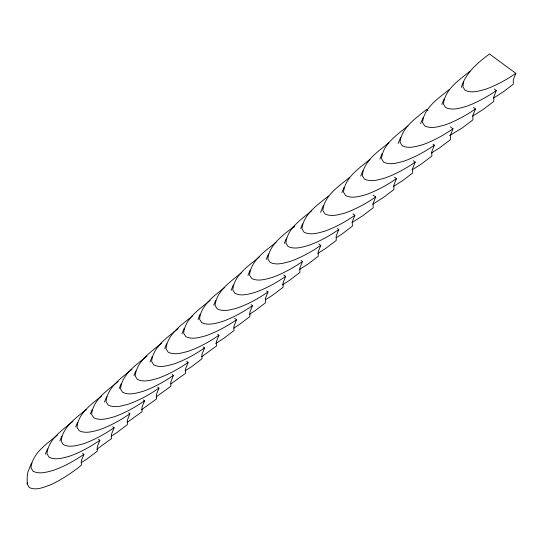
<?xml version="1.0" encoding="UTF-8"?>
<svg xmlns="http://www.w3.org/2000/svg" width="543" height="543" viewBox="0 0 543 543"><rect width="100%" height="100%" fill="white"/><g stroke="black" fill="none" stroke-linecap="round" stroke-linejoin="round"><path stroke-width="0.81" d="M57.524 435.004C46.942 443.76 32.458 452.984 30.992 467.869L33.13 471.276C39.612 474.528 46.922 472.05 53.465 470.319C64.325 466.464 74.432 460.851 83.907 454.342L82.59 453.371M72.823 421.443C62.418 430.036 48.354 439.199 46.956 453.792L49.087 457.199C55.569 460.45 62.879 457.973 69.423 456.242C80.283 452.387 90.396 446.774 99.871 440.264L98.548 439.294M86.385 409.408C76.169 417.839 62.513 426.941 61.183 441.242L63.314 444.649C69.796 447.9 77.106 445.423 83.649 443.692C94.509 439.837 104.623 434.224 114.098 427.714L112.774 426.744M101.541 395.976C91.516 404.243 78.267 413.277 76.997 427.287L79.129 430.701C85.611 433.952 92.921 431.475 99.471 429.744C110.324 425.888 120.437 420.275 129.913 413.759L128.596 412.795M118.17 381.519C107.582 390.274 93.097 399.492 91.638 414.377L93.769 417.784C100.251 421.035 107.562 418.558 114.105 416.827C124.965 412.972 135.078 407.359 144.553 400.849L143.23 399.879M131.929 369.308C121.523 377.894 107.46 387.064 106.061 401.657L108.193 405.064C114.675 408.316 121.985 405.838 128.528 404.107C139.388 400.252 149.501 394.639 158.977 388.13L157.653 387.159M147.044 356.045C136.463 364.801 121.978 374.018 120.512 388.903L122.65 392.311C129.125 395.562 136.442 393.084 142.985 391.354C153.845 387.505 163.952 381.885 173.427 375.376L172.111 374.412M161.712 343.101C151.13 351.857 136.646 361.081 135.187 375.966L137.318 379.374C143.8 382.625 151.11 380.148 157.653 378.417C168.513 374.561 178.627 368.948 188.102 362.439L186.778 361.468M178.152 328.603C167.563 337.359 153.085 346.583 151.619 361.468L153.75 364.876C160.233 368.127 167.549 365.649 174.093 363.919C184.953 360.063 195.059 354.45 204.535 347.941L203.218 346.97M192.555 315.904C181.966 324.66 167.488 333.877 166.022 348.762L168.154 352.169C174.636 355.421 181.953 352.943 188.496 351.212C199.356 347.357 209.462 341.744 218.938 335.235L217.621 334.264M210.168 300.367C199.58 309.123 185.095 318.341 183.636 333.226L185.767 336.633C192.249 339.884 199.559 337.407 206.102 335.676C216.962 331.827 227.076 326.214 236.551 319.698L234.569 318.252M224.761 287.356C214.539 295.779 200.89 304.881 199.552 319.182L201.691 322.59C208.173 325.841 215.483 323.363 222.026 321.632C232.886 317.784 242.992 312.171 252.468 305.655L251.151 304.691M241.608 272.634C231.026 281.389 216.542 290.607 215.076 305.492L217.214 308.899C223.696 312.15 231.006 309.673 237.549 307.942C248.409 304.087 258.516 298.474 267.998 291.964L266.674 290.994M259.276 257.049C248.687 265.805 234.209 275.023 232.743 289.908L234.875 293.315C241.357 296.566 248.667 294.089 255.217 292.365C266.07 288.509 276.183 282.896 285.659 276.38L283.677 274.934M276.088 242.219C265.507 250.975 251.022 260.192 249.556 275.077L251.694 278.484C258.169 281.736 265.486 279.258 272.029 277.527C282.889 273.679 292.996 268.059 302.471 261.55L301.155 260.586M293.817 227.503L294.394 226.071C283.806 234.827 269.328 244.045 267.862 258.93L269.993 262.337C276.475 265.588 283.792 263.111 290.335 261.387C301.189 257.531 311.302 251.918 320.777 245.402L318.802 243.956M311.743 210.698C301.338 219.291 287.274 228.454 285.876 243.047L288.007 246.454C294.489 249.705 301.799 247.228 308.343 245.497C319.203 241.642 329.309 236.029 338.791 229.519L337.468 228.549M328.501 195.989C317.913 204.745 303.435 213.962 301.969 228.847L304.1 232.255C310.582 235.506 317.893 233.028 324.442 231.298C335.296 227.449 345.409 221.829 354.884 215.32L352.902 213.867M349.325 177.615C338.737 186.371 324.259 195.595 322.793 210.48L324.924 213.888C331.406 217.139 338.723 214.661 345.267 212.931C356.12 209.075 366.233 203.462 375.708 196.953L373.068 195.018M370.055 159.33C359.473 168.086 344.988 177.31 343.522 192.188L345.66 195.602C352.142 198.853 359.452 196.376 365.996 194.645C376.856 190.79 386.962 185.177 396.444 178.661L394.462 177.215M388.802 142.795C378.22 151.551 363.735 160.769 362.269 175.654L364.407 179.061C370.889 182.312 378.2 179.835 384.743 178.104C395.603 174.255 405.709 168.642 415.191 162.126L413.209 160.68M408.017 125.847C397.428 134.603 382.951 143.827 381.485 158.705L383.616 162.119C390.098 165.371 397.408 162.893 403.958 161.162C414.811 157.307 424.925 151.694 434.4 145.185L433.083 144.214M427.918 110.426L426.601 109.455C416.013 118.211 401.528 127.435 400.069 142.314L402.2 145.728C408.682 148.979 415.992 146.501 422.542 144.771C433.395 140.915 443.509 135.302 452.984 128.786L450.344 126.858M449.075 89.636C438.486 98.392 424.002 107.609 422.542 122.494L424.674 125.901C431.156 129.153 438.466 126.675 445.009 124.944C455.869 121.096 465.982 115.476 475.458 108.967L473.476 107.514M469.96 71.208C459.378 79.964 444.893 89.181 443.434 104.066L445.565 107.473C452.047 110.724 459.358 108.247 465.901 106.516C476.761 102.668 486.874 97.048 496.35 90.538L494.368 89.086M463.505 81.878L462.935 86.866L465.066 90.274C471.548 93.525 478.858 91.048 485.408 89.317C496.261 85.461 506.375 79.848 515.85 73.339L489.467 54.001C477.704 62.642 465.813 72.85 461.34 87.267M83.907 454.342L81.321 460.79L81.375 465.215C71.71 472.973 61.352 479.91 50.037 485.035C43.501 487.295 36.143 490.743 29.329 487.587L27.238 483.996L27.435 482.415M31.569 462.88L27.856 472.125L27.15 477.44L27.238 483.996M45.361 454.192L47.526 448.803M59.9 440.875L61.753 436.253M75.715 426.927L77.568 422.298M90.355 414.01L92.208 409.388M104.466 402.058L106.632 396.668M119.229 388.537L121.089 383.915M99.871 440.264L97.278 446.719L97.333 451.138L86.826 459.1L81.124 462.704M133.897 375.6L135.757 370.978M114.098 427.714L111.505 434.169L111.566 438.588L96.783 449.251M150.024 361.869L152.196 356.48M129.913 413.759L127.32 420.214L127.381 424.64L116.874 432.601L111.172 436.205M164.739 348.396L166.599 343.773M144.553 400.849L141.961 407.304L142.022 411.723L127.238 422.393M158.977 388.13L156.384 394.578L156.438 399.003L141.655 409.666M182.041 333.633L184.206 328.237M173.427 375.376L170.835 381.831L170.896 386.249L156.112 396.919M197.964 319.589L200.129 314.193M188.102 362.439L185.509 368.887L185.563 373.312L170.78 383.976M213.793 305.125L215.652 300.503M204.535 347.941L201.942 354.389L202.003 358.814L191.496 366.776L185.082 370.835M231.148 290.315L233.314 284.919M218.938 335.235L216.345 341.69L216.406 346.108L201.623 356.778M247.968 275.484L250.133 270.088M236.551 319.698L233.958 326.153L234.013 330.572L223.512 338.54L215.673 343.495M266.267 259.337L268.432 253.941M252.468 305.655L249.882 312.11L249.936 316.528L239.429 324.49L233.728 328.101M284.281 243.447L286.446 238.058M267.998 291.964L265.405 298.419L265.459 302.838L254.952 310.8L249.251 314.404M300.686 228.481L302.539 223.859M285.659 276.38L283.066 282.835L283.127 287.254L272.62 295.222L265.493 299.729M320.58 212.428L323.363 205.492M302.471 261.55L299.885 268.004L299.94 272.423L289.433 280.385L282.306 284.892M320.777 245.402L318.184 251.857L318.246 256.276L307.738 264.244L299.186 269.654M341.934 192.595L344.099 187.199M338.791 229.519L336.198 235.967L336.253 240.393L325.746 248.355L317.906 253.309M360.681 176.061L362.846 170.665M354.884 215.32L352.292 221.775L352.353 226.193L341.846 234.155L336.144 237.766M379.89 159.113L382.055 153.717M375.708 196.953L373.116 203.401L373.177 207.826L362.67 215.788L351.979 222.549M398.162 143.495L400.639 137.325M396.444 178.661L393.851 185.115L393.906 189.541L383.399 197.503L372.708 204.263M420.635 123.668L423.112 117.505M415.191 162.126L412.599 168.581L412.653 173L402.146 180.962L393.594 186.371M441.839 104.473L444.004 99.077M434.4 145.185L431.807 151.633L431.868 156.058L421.361 164.02L412.096 169.878M452.984 128.786L450.391 135.241L450.452 139.666L439.945 147.628L431.393 153.038M475.458 108.967L472.865 115.421L472.919 119.84L462.419 127.802L449.55 135.655M496.35 90.538L493.757 96.993L493.811 101.412L483.311 109.374L472.62 116.134M515.85 73.339L513.257 79.787L513.318 84.213L502.811 92.174L493.546 98.032"/></g></svg>
